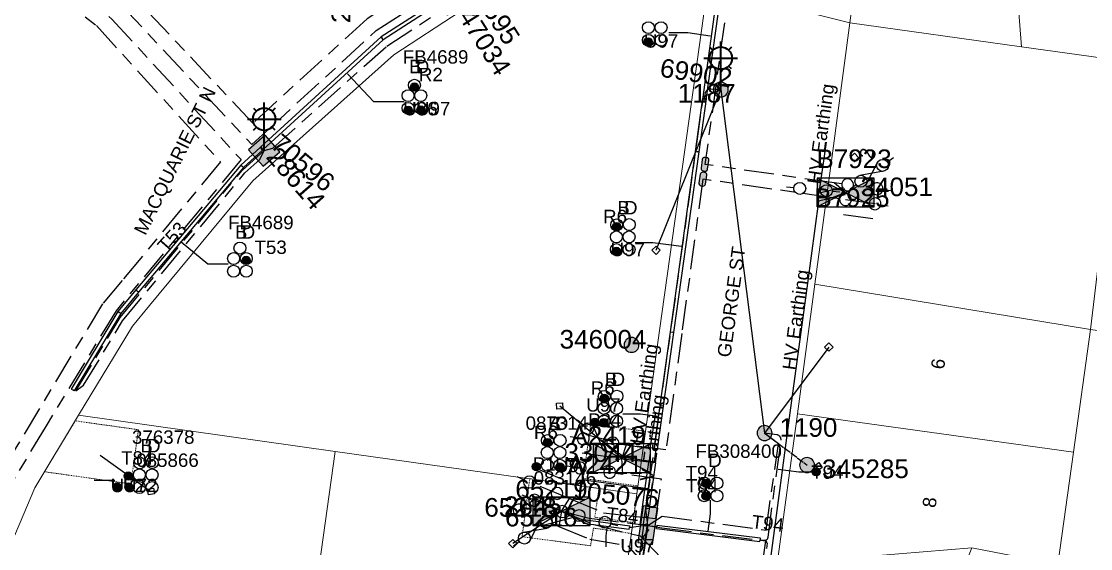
# Model space of a CAD drawing. Header units: metres. Extents: x 307881 to 309377, y 6244646 to 6245709.
# Drawn here: x 308200.9 to 308344.4, y 6245294.8 to 6245365.6 of the extents above; entities that cross this region are included whole.
import ezdxf
from ezdxf.enums import TextEntityAlignment as Align

# ---------------------------------------------------------------- set-up
doc = ezdxf.new("R2010")
doc.units = ezdxf.units.M
for name, pattern in [('Cable Exist OH', [1, 1, 0]), ('Cable Exist UG', [8.2, 4, -1.2, 1.8, -1.2]), ('HIDDEN', [0.375, 0.25, -0.125]), ('HIDDEN2', [0.1875, 0.125, -0.0625])]:
    doc.linetypes.add(name, pattern=pattern)
doc.layers.get('0').update_dxf_attribs({"color": 6})
for name, color, linetype in [('_User Miscellaneous7', 7, 'Continuous'), ('Duct_SP_EXT', 7, 'Continuous'), ('Equip_HV_EXT', 7, 'Continuous'), ('Equip_LV_EXT', 7, 'Continuous'), ('Equip_SP_SL_EXT', 7, 'Continuous'), ('Mains_HV_EXT', 7, 'Continuous'), ('Mains_LV_EXT', 7, 'Continuous'), ('Mains_SL_EXT', 7, 'Continuous'), ('Services_SP_EXT', 7, 'Continuous'), ('Sub_SP_EXT', 7, 'Continuous'), ('SupportsOH_SP_TR_HV_LV_SL_EXT', 7, 'Continuous'), ('SupportsUG_SP_LV_EXT', 7, 'Continuous'), ('SupportsUG_SP_LV_SL_EXT', 7, 'Continuous'), ('Trench_SP_EXT', 7, 'Continuous')]:
    doc.layers.add(name, color=color, linetype=linetype)
for name, color, linetype, lineweight in [('Cadastre Buildings_SP_EXT', 9, 'Continuous', 5), ('Cadastre Land Parcels_SP_EXT', 9, 'Continuous', 5), ('Cadastre Other Property_SP_EXT', 9, 'HIDDEN', 5), ('Cadastre Roads_SP_EXT', 9, 'Continuous', 5)]:
    doc.layers.add(name, color=color, linetype=linetype, lineweight=lineweight)
doc.styles.add('COLUMN_LABEL', font='arial.ttf')
doc.styles.add('iecARIAL', font='arial.ttf', dxfattribs={"height": 2})
doc.styles.add('POLE_LABEL', font='arial.ttf')
doc.styles.get("Standard").update_dxf_attribs({"font": 'arial.ttf'})
doc.styles.add('SWITCH_LABEL', font='arial.ttf', dxfattribs={"height": 2.5})
doc.linetypes.add('Cable E UG', pattern='A,6,-0.5,["E",Standard,S=1.7,R=0,X=0.5,Y=-1],-2.9', length=9.4)

# ---------------------------------------------------------------- blocks, each defined once
blk = doc.blocks.new('SUB_PADMOUNT_EXT')
for points in [[(0, 0), (-3.84, 1.92), (-3.84, -1.92)], [(0, 0), (3.84, 1.92), (3.84, -1.92)]]:
    blk.add_hatch(color=256).paths.add_polyline_path(points)
for p, q in [((3.84, 1.92), (-3.84, -1.92)), ((-3.84, 1.92), (3.84, -1.92))]:
    blk.add_line(p, q)
blk.add_lwpolyline([(-3.84, -1.92), (3.84, -1.92), (3.84, 1.92), (-3.84, 1.92)], close=True)
for tag, height, flags, p in [('ASSET_NUM', 2.5, 8, (2, 2)), ('STREET_CODE', 0.2, 9, (1.5, 0)), ('CONSTRUCTED_VOLTAGE', 0.2, 9, (1.5, -0.2)), ('OPERATING_VOLTAGE', 0.2, 9, (1.5, -0.6)), ('ORIENTATION', 0.2, 9, (1.5, -0.8)), ('OWNED_BY', 0.2, 9, (1.5, -1)), ('OPERATED_BY', 0.2, 9, (1.5, -1.2)), ('NO_PHASES', 0.2, 9, (1.5, -0.4)), ('MAINTAINED_BY', 0.2, 9, (1.5, -1.4)), ('SECONDARY_VOLTAGE', 0.2, 9, (1.5, -1.6)), ('STATE', 0.2, 9, (1.5, -1.8)), ('SUBSTATION_TYPE', 0.2, 9, (1.5, -2.2)), ('PARENT', 0.2, 9, (1.5, -2)), ('USAGE', 0.2, 9, (1.5, -2.4)), ('LEGEND', 0.2, 9, (1.5, -2.6)), ('LOCATION', 0.2, 9, (1.5, -2.8)), ('STREETNAME', 0.2, 9, (1.5, -3)), ('SUBURB', 0.2, 9, (1.5, -3.2)), ('Z', 0.2, 1, (1.5, -3.6)), ('NOTES', 0.2, 9, (1.5, -3.4))]:
    blk.add_attdef(tag, text='', height=height, dxfattribs=dict(flags=flags)).set_placement(p, align=Align.MIDDLE_LEFT)
blk = doc.blocks.new('COLUMN_EXT')
blk.add_hatch(color=256).paths.add_polyline_path([(-1.49, 1.48), (-1.49, -1.49), (1.48, -1.49), (1.48, 1.48)])
blk.add_lwpolyline([(-1.49, -1.49), (1.48, -1.49), (1.48, 1.48), (-1.49, 1.48)], close=True)
for tag, height, style, flags, p in [('ASSET_NUM', 2.5, 'COLUMN_LABEL', 8, (2, 2)), ('STRUCTURE_PLANT_NUMBER', 0.2, 'POLE_LABEL', 9, (1.81, 0.03)), ('STREET_CODE', 0.2, 'COLUMN_LABEL', 9, (1.81, -0.2))]:
    blk.add_attdef(tag, text='', height=height, dxfattribs=dict(style=style, flags=flags)).set_placement(p, align=Align.MIDDLE_LEFT)
at = {"flags": 9}
for tag, p in [('COLUMN_TYPE', (1.81, -0.4)), ('OWNED_BY', (1.81, -0.6)), ('STATE', (1.81, -0.8)), ('USAGE', (1.81, -1)), ('LEGEND', (1.81, -1.2)), ('LOCATION', (1.81, -1.4)), ('STREETNAME', (1.81, -1.6)), ('SUBURB', (1.81, -1.8)), ('NOTES', (1.81, -2))]:
    blk.add_attdef(tag, text='', height=0.2, dxfattribs=at).set_placement(p, align=Align.MIDDLE_LEFT)
at = {"flags": 1}
blk.add_attdef('Z', (1.81, -2.35), '', height=0.2, dxfattribs=at)
blk = doc.blocks.new('PILLAR_EXT')
blk.add_hatch(color=256).paths.add_polyline_path([(-2.475, 0.99), (-2.475, -0.99), (2.475, -0.99), (2.475, 0.99)])
blk.add_lwpolyline([(-2.475, -0.99), (2.475, -0.99), (2.475, 0.99), (-2.475, 0.99)], close=True)
at = {"style": 'iecARIAL', "flags": 8}
blk.add_attdef('ASSET_NUM', (1.5, 3.5), '', height=2.5, dxfattribs=at)
for tag, p, flags in [('OWNED_BY', (0, -0.2), 9), ('STATE', (0, -0.4), 9), ('SUPPORT_TYPE', (0, -0.6), 9), ('USAGE', (0, -0.8), 9), ('LEGEND', (0, -1), 9), ('LOCATION', (0, -1.2), 9), ('NOTES', (0, -1.4), 9), ('PARENT', (0, -1.6), 9), ('STREETNAME', (0, -1.8), 9), ('SUBURB', (0, -2), 1)]:
    blk.add_attdef(tag, p, '', height=0.2, dxfattribs=dict(flags=flags))
blk = doc.blocks.new('DUCT_EXT')
blk.add_circle((0, 0.8), 0.8)
at = {"flags": 1}
blk.add_attdef('Z', (0, 0), '', height=0.2, dxfattribs=at)
at = {"flags": 9}
for tag, p in [('DUCT_CODE', (0, 0)), ('XSECT_TYPE', (0, -0.2)), ('STATE', (0, -0.6)), ('FB_REFERENCE', (0, -0.4)), ('NOTES', (0, -0.8))]:
    blk.add_attdef(tag, text='', height=0.2, dxfattribs=at).set_placement(p, align=Align.MIDDLE_LEFT)
blk = doc.blocks.new('SL_LANTERN_EXT')
at = {"lineweight": 40}
for p, q in [((0, 1.97), (0, 6.47)), ((-1.46, 5.68), (-1.06, 5.28)), ((1.46, 5.68), (1.06, 5.28)), ((-2.25, 4.22), (2.25, 4.22)), ((-1.46, 2.76), (-1.06, 3.16)), ((1.46, 2.76), (1.06, 3.16)), ((0, 0), (0, 2.72))]:
    blk.add_line(p, q, dxfattribs=at)
blk.add_circle((0, 4.22), 1.5, dxfattribs=at)
at = {"color": 7, "style": 'iecARIAL', "flags": 8}
blk.add_attdef('ASSET_NUM', (1.5, 1.5), '', height=2.5, dxfattribs=at)
for tag, p, height, flags in [('CONSTRUCTED_VOLTAGE', (0.98, -0.65), 0.2, 9), ('CONTROL_TYPE', (0.98, -0.85), 0.2, 9), ('LANTERN_PURPOSE', (0.98, -1.05), 0.2, 9), ('LANTERN_TYPE', (0.98, -1.25), 0.2, 9), ('NO_PHASES', (0.98, -1.45), 0.2, 9), ('LNUMBER', (2.18, -3.25), 2.5, 8), ('OPERATING_VOLTAGE', (0.98, -1.65), 0.2, 9), ('ORIENTATION', (0.98, -1.85), 0.2, 9), ('OWNED_BY', (0.98, -2.05), 0.2, 9), ('STATE', (0.98, -2.25), 0.2, 9), ('USAGE', (0.98, -2.45), 0.2, 9), ('CEXIST', (0.98, -2.65), 0.2, 9), ('CNEW', (0.98, -2.85), 0.2, 9), ('CNUMBER', (0.98, -3.05), 0.2, 9), ('CREMOVE', (0.98, -3.25), 0.2, 9), ('CREPLACE', (0.98, -3.45), 0.2, 9), ('LKINGHEIGHT', (0.98, -3.65), 0.2, 9), ('LBRACKET', (0.98, -3.85), 0.2, 9), ('LBRACKETVOCAB', (0.98, -4.05), 0.2, 9), ('LCATEGORY', (0.98, -4.25), 0.2, 9), ('LCHARGE1', (0.98, -4.45), 0.2, 9), ('LCHARGE1PERCENT', (0.98, -4.65), 0.2, 9), ('LCHARGE2', (0.98, -4.85), 0.2, 9), ('LCHARGE2PERCENT', (0.98, -5.05), 0.2, 9), ('LCHARGE3', (0.98, -5.25), 0.2, 9), ('LCHARGE3PERCENT', (0.98, -5.45), 0.2, 9), ('LEXIST', (0.98, -5.65), 0.2, 9), ('LLAMP', (0.98, -5.85), 0.2, 9), ('LLAMPVOCAB', (0.98, -6.05), 0.2, 9), ('LMAST', (0.98, -6.25), 0.2, 9), ('LMASTVOCAB', (0.98, -6.45), 0.2, 9), ('LNEW', (0.98, -6.65), 0.2, 9), ('LANTNUMBER', (0.98, -6.85), 0.2, 9), ('LOUTREACH', (0.98, -7.25), 0.2, 9), ('LOUTREACHVOCAB', (0.98, -7.45), 0.2, 9), ('LRATECODE', (0.98, -7.65), 0.2, 9), ('LREMOVE', (0.98, -7.85), 0.2, 9), ('LREPLACE', (0.98, -8.05), 0.2, 9), ('LTYPE', (0.98, -8.25), 0.2, 9), ('LTYPEVOCAB', (0.98, -8.45), 0.2, 9), ('LEGEND', (0.98, -8.65), 0.2, 9), ('STREETNAME', (0.98, -9.25), 0.2, 9), ('SUBURB', (0.98, -9.45), 0.2, 1), ('LOCATION', (0.98, -8.85), 0.2, 9), ('NOTES', (0.98, -9.05), 0.2, 9)]:
    blk.add_attdef(tag, p, '', height=height, dxfattribs=dict(flags=flags))
blk = doc.blocks.new('CCP_EXT')
at = {"flags": 9}
for tag, p in [('LEGEND', (0, -1.4)), ('STATE', (0, -1.8)), ('LIFE_SUPPORT', (0, -1.6)), ('NOTES', (0, -2))]:
    blk.add_attdef(tag, text='', height=0.2, dxfattribs=at).set_placement(p, align=Align.MIDDLE_LEFT)
blk.add_wipeout([(0, 0.57), (0.57, 0), (0, -0.57), (-0.57, 0)])
blk.add_lwpolyline([(-0.57, 0), (0, 0.57), (0.57, 0), (0, -0.57), (-0.57, 0)])
at = {"flags": 1}
blk.add_attdef('Z', (0, 0), '', height=0.2, dxfattribs=at)
at = {"flags": 9}
for tag, p in [('CCP_TYPE', (0, 0)), ('CONSTRUCTED_VOLTAGE', (0, -0.2)), ('OPERATING_VOLTAGE', (0, -0.6)), ('ORIENTATION', (0, -0.8)), ('OWNED_BY', (0, -1)), ('NO_PHASES', (0, -0.4)), ('USAGE', (0, -1.2))]:
    blk.add_attdef(tag, text='', height=0.2, dxfattribs=at).set_placement(p, align=Align.MIDDLE_LEFT)
blk = doc.blocks.new('POLE_EXT')
blk.add_hatch(color=256).paths.add_polyline_path([(-1, 0, 1), (1, 0, 1)])
blk.add_lwpolyline([(-1, 0, 1), (1, 0, 1)], format="xyb", close=True)
for tag, height, flags, p in [('pNumber', 2.5, 8, (-17.84, 2.07)), ('OWNED_BY', 0.2, 9, (1.35, -0.4)), ('SPECIAL_USE', 0.2, 9, (1.35, -0.8)), ('STATE', 0.2, 9, (1.35, -1)), ('cLV', 0.2, 9, (1.35, -1.4)), ('PARENT', 0.2, 9, (1.35, -0.6)), ('USAGE', 0.2, 9, (1.35, -1.2)), ('hDepth', 0.2, 9, (1.35, -1.6)), ('hDia', 0.2, 9, (1.35, -1.8)), ('cHV', 0.2, 9, (1.35, -2)), ('LBRACKET', 0.2, 9, (1.35, -2.2)), ('LExisting', 0.2, 9, (1.35, -2.4)), ('LANTNUMBER', 0.2, 9, (1.35, -2.6)), ('LOther', 0.2, 9, (1.35, -2.8)), ('cLinedev', 0.2, 9, (1.35, -3.4)), ('pExisting', 0.2, 9, (1.35, -3.8)), ('pFooting', 0.2, 9, (1.35, -4.4)), ('LRemove', 0.2, 9, (1.35, -3)), ('LEGEND', 0.2, 9, (1.35, -3.2)), ('LOCATION', 0.2, 9, (1.35, -3.6)), ('PFNUMBER', 0.2, 9, (1.35, -4)), ('NEWPFNUMBER', 0.2, 9, (1.35, -4.2)), ('pNew', 0.2, 9, (1.35, -4.6)), ('pRelocate', 0.2, 9, (1.35, -5)), ('pRemove', 0.2, 9, (1.35, -5.2)), ('pReplace', 0.2, 9, (1.35, -5.4)), ('pStay', 0.2, 9, (1.35, -5.6)), ('pType', 0.2, 9, (1.35, -5.8)), ('cspan', 0.2, 9, (1.35, -6)), ('STREETNAME', 0.2, 9, (1.35, -6.2)), ('SUBURB', 0.2, 9, (1.35, -6.4)), ('OPERATED_BY', 0.2, 9, (1.36, -7.01)), ('NOTES', 0.2, 9, (1.35, -6.6)), ('MAINTAINED_BY', 0.2, 9, (1.36, -6.81))]:
    blk.add_attdef(tag, text='', height=height, dxfattribs=dict(flags=flags)).set_placement(p, align=Align.MIDDLE_LEFT)
at = {"style": 'POLE_LABEL'}
for tag, height, flags, p in [('ASSET_NUM', 2.5, 8, (2, 2)), ('STRUCTURE_PLANT_NUMBER', 0.2, 9, (1.35, 0.03)), ('STREET_CODE', 0.2, 9, (1.35, -0.2))]:
    blk.add_attdef(tag, text='', height=height, dxfattribs=dict(at, flags=flags)).set_placement(p, align=Align.MIDDLE_LEFT)
at = {"flags": 1}
blk.add_attdef('Z', (1.35, -7.33), '', height=0.2, dxfattribs=at)
blk = doc.blocks.new('HV_STJ_EXT')
h = blk.add_hatch(color=256)
edge = h.paths.add_edge_path()
edge.add_ellipse((-0.59, 0.13), major_axis=(0.226, 0.226), ratio=1, start_angle=45, end_angle=135)
edge.add_line((-0.91, 0.13), (-0.91, -0.13))
edge.add_ellipse((-0.59, -0.13), major_axis=(0.226, 0.226), ratio=1, start_angle=135, end_angle=225)
edge.add_line((-0.59, -0.45), (0.59, -0.45))
edge.add_ellipse((0.59, -0.13), major_axis=(-0.226, 0.226), ratio=1, start_angle=135, end_angle=225)
edge.add_line((0.91, -0.13), (0.91, 0.13))
edge.add_ellipse((0.59, 0.13), major_axis=(-0.226, 0.226), ratio=1, start_angle=225, end_angle=315)
edge.add_line((0.59, 0.45), (-0.59, 0.45))
blk.add_lwpolyline([(-0.91, 0.13), (-0.91, -0.13, 0.414214), (-0.59, -0.45), (0.59, -0.45, 0.414214), (0.91, -0.13), (0.91, 0.13, 0.414214), (0.59, 0.45), (-0.59, 0.45, 0.414214)], format="xyb", close=True)
for tag, flags, p in [('ORIENTATION', 9, (1.5, 0)), ('Z', 1, (1.5, -0.8)), ('USAGE', 9, (1.5, -0.2)), ('LEGEND', 9, (1.5, -0.4)), ('NOTES', 9, (1.5, -0.6))]:
    blk.add_attdef(tag, text='', height=0.2, dxfattribs=dict(flags=flags)).set_placement(p, align=Align.MIDDLE_LEFT)
blk = doc.blocks.new('LV_UG_DFUSE_CLOSED_EXT')
for points in [[(1, 0), (0, 0)], [(5.04, 0.73), (2.16, -0.72)], [(5.05, -0.71), (2.16, 0.72)], [(6.2, 0.01), (7.2, 0.01)]]:
    blk.add_lwpolyline(points)
for centre in [(1.8, 0), (5.4, 0.01)]:
    blk.add_circle(centre, 0.8)
at = {"flags": 9}
for tag, p in [('ACTUAL_STATUS', (0, 0)), ('CONSTRUCTED_VOLTAGE', (0, -0.2)), ('OPERATING_VOLTAGE', (0, -0.6)), ('ORIENTATION', (0, -0.8)), ('STATE', (0, -1)), ('SWITCH_TYPE', (0, -1.2)), ('NO_PHASES', (0, -0.4)), ('USAGE', (0, -1.4)), ('NOTES', (0, -1.6))]:
    blk.add_attdef(tag, text='', height=0.2, dxfattribs=at).set_placement(p, align=Align.MIDDLE_LEFT)
at = {"flags": 1}
blk.add_attdef('Z', (0, 0), '', height=0.2, dxfattribs=at)
blk = doc.blocks.new('LV_UG_DFUSE_OPEN_EXT')
for points in [[(1, 0), (0, 0)], [(6.2, 0.01), (7.2, 0.01)]]:
    blk.add_lwpolyline(points)
for centre in [(1.8, 0), (5.4, 0.01)]:
    blk.add_circle(centre, 0.8)
at = {"flags": 9}
for tag, p in [('ACTUAL_STATUS', (0, 0)), ('CONSTRUCTED_VOLTAGE', (0, -0.2)), ('OPERATING_VOLTAGE', (0, -0.6)), ('ORIENTATION', (0, -0.8)), ('STATE', (0, -1)), ('SWITCH_TYPE', (0, -1.2)), ('NO_PHASES', (0, -0.4)), ('USAGE', (0, -1.4)), ('NOTES', (0, -1.6))]:
    blk.add_attdef(tag, text='', height=0.2, dxfattribs=at).set_placement(p, align=Align.MIDDLE_LEFT)
at = {"flags": 1}
blk.add_attdef('Z', (0, 0), '', height=0.2, dxfattribs=at)
blk = doc.blocks.new('SWG_HOLEC_SU_EXT')
blk.add_line((1.8, -2), (5.8, -2))
for points in [[(1, 0), (0, 0)], [(6.6, 0), (7.6, 0)]]:
    blk.add_lwpolyline(points)
for points in [[(1.8, -0.8, 1), (1.8, 0.8, 1)], [(5.8, -0.8, 1), (5.8, 0.8, 1)]]:
    blk.add_lwpolyline(points, format="xyb", close=True)
at = {"style": 'SWITCH_LABEL', "flags": 8}
blk.add_attdef('ASSET_NUM', text='', height=2.5, rotation=179.9544, dxfattribs=at).set_placement((-2.4, 0), align=Align.MIDDLE_LEFT)
at = {"flags": 1}
blk.add_attdef('Z', (0, 0), '', height=0.2, dxfattribs=at)
at = {"flags": 9}
for tag, p in [('ACTUAL_STATUS', (0, -0.4)), ('CONSTRUCTED_VOLTAGE', (0, -0.6)), ('OPERATING_VOLTAGE', (0, -1)), ('ORIENTATION', (0, -1.2)), ('OWNED_BY', (0, -1.4)), ('NO_PHASES', (0, -0.8)), ('STATE', (0, -1.8)), ('SWITCH_TYPE', (0, -2)), ('STREETNAME', (0, -2.6)), ('SUBURB', (0, -2.8)), ('PARENT', (0, -1.6)), ('USAGE', (0, -2.2)), ('LOCATION', (0, -2.4)), ('NOTES', (0, -3))]:
    blk.add_attdef(tag, text='', height=0.2, dxfattribs=at).set_placement(p, align=Align.MIDDLE_LEFT)
at = {"style": 'SWITCH_LABEL', "flags": 9}
blk.add_attdef('STREET_CODE', text='', height=0.2, dxfattribs=at).set_placement((0, -0.2), align=Align.MIDDLE_LEFT)
blk = doc.blocks.new('CABLE_LARGE_EXT')
h = blk.add_hatch(color=256)
edge = h.paths.add_edge_path()
edge.add_arc((0, 0.55), 0.55, 0, 360)
blk.add_circle((0, 0.55), 0.55)
at = {"flags": 1}
blk.add_attdef('Z', (0, 0), '', height=0.2, dxfattribs=at)
at = {"flags": 9}
for tag, p in [('COND_CODE', (0, 0)), ('STATE', (0, -0.4)), ('XSECT_SIZE', (0, -0.6)), ('FB_REFERENCE', (0, -0.2)), ('NOTES', (0, -0.8))]:
    blk.add_attdef(tag, text='', height=0.2, dxfattribs=at).set_placement(p, align=Align.MIDDLE_LEFT)

msp = doc.modelspace()

# ---------------------------------------------------------------- linework, layer by layer
at = {"layer": '_User Miscellaneous7'}
for points in [[(308287.77, 6245364.06), (308290.33, 6245364.06), (308293.34, 6245363.65)], [(308252.27, 6245354.79), (308248.21, 6245354.78), (308244.67, 6245358.51)], [(308228.65, 6245332.97), (308225.91, 6245332.97), (308222.36, 6245335.94)], [(308283.26, 6245335.91), (308285.66, 6245335.91), (308289.47, 6245335.38)], [(308281.6, 6245312.88), (308284, 6245312.88), (308286.29, 6245312.56)], [(308274.02, 6245306.9), (308275.46, 6245306.9), (308276.4, 6245304.03), (308285.01, 6245302.88)], [(308213.45, 6245303.93), (308210.67, 6245303.93)], [(308293.33, 6245301.32), (308293.33, 6245299.48), (308293.02, 6245297.16)], [(308279.39, 6245295.02), (308279.39, 6245296.54), (308279.5, 6245297.59)]]:
    msp.add_lwpolyline(points, dxfattribs=at)
at = {"layer": 'Cadastre Land Parcels_SP_EXT', "linetype": 'Continuous'}
for points in [[(308350.77, 6245359.97), (308347.68, 6245396.46), (308332.55, 6245394.92), (308335.11, 6245362.14), (308348.96, 6245360.22), (308350.77, 6245359.97)], [(308335.11, 6245362.14), (308332.55, 6245394.92), (308323.74, 6245394.04), (308319.57, 6245392.57), (308316.45, 6245389.63), (308314.67, 6245384.57), (308312.09, 6245365.36), (308335.11, 6245362.14)], [(308346.57, 6245342.5), (308348.96, 6245360.22), (308335.11, 6245362.14), (308312.09, 6245365.36), (308309.69, 6245347.54), (308307.37, 6245330.28), (308344.39, 6245324.23), (308346.57, 6245342.5)], [(308344.39, 6245324.23), (308307.37, 6245330.28), (308305.03, 6245312.88), (308342.09, 6245307.77), (308344.39, 6245324.23)], [(308339.99, 6245292.68), (308351.46, 6245291.08), (308375.87, 6245281.67), (308378.8, 6245302.71), (308381.09, 6245319.11), (308344.39, 6245324.23), (308342.09, 6245307.77), (308339.99, 6245292.68)], [(308342.09, 6245307.77), (308305.03, 6245312.88), (308302.32, 6245292.74), (308328.46, 6245294.93), (308339.99, 6245292.68), (308342.09, 6245307.77)], [(308315.56, 6245262.78), (308328.46, 6245294.93), (308302.32, 6245292.74), (308299.77, 6245273.79), (308299.8, 6245272.91), (308299.91, 6245272.04), (308300.09, 6245271.18), (308300.34, 6245270.34), (308300.67, 6245269.53), (308301.07, 6245268.74), (308301.53, 6245268), (308302.06, 6245267.3), (308302.65, 6245266.64), (308303.29, 6245266.04), (308303.98, 6245265.5), (308304.72, 6245265.02), (308305.49, 6245264.61), (308306.3, 6245264.27), (308307.13, 6245264), (308307.99, 6245263.8), (308315.56, 6245262.78)], [(308339.99, 6245292.68), (308328.46, 6245294.93), (308315.56, 6245262.78), (308335.47, 6245260.12), (308339.99, 6245292.68)]]:
    msp.add_lwpolyline(points, close=True, dxfattribs=at)
at = {"layer": 'Cadastre Other Property_SP_EXT', "linetype": 'HIDDEN2'}
for points in [[(308204, 6245305.12), (308215.58, 6245303.49), (308216.6, 6245310.76), (308208.13, 6245311.95), (308204, 6245305.12)], [(308277.31, 6245311.52), (308276.29, 6245304.22), (308283.64, 6245303.21), (308284.66, 6245310.55), (308277.31, 6245311.52)]]:
    msp.add_lwpolyline(points, close=True, dxfattribs=at)
at = {"layer": 'Duct_SP_EXT'}
for p, q in [((308292.33, 6245355.08), (308294.37, 6245369.71)), ((308292.81, 6245355.02), (308294.84, 6245369.65)), ((308258.11, 6245369.27), (308249.16, 6245363.48)), ((308258.37, 6245368.87), (308249.45, 6245363.1)), ((308249.16, 6245363.48), (308233.01, 6245348.73)), ((308249.45, 6245363.1), (308233.34, 6245348.37)), ((308249.16, 6245363.48), (308249.3, 6245363.29)), ((308249.45, 6245363.1), (308249.3, 6245363.29)), ((308291.36, 6245348.11), (308292.36, 6245355.26)), ((308291.84, 6245348.04), (308292.83, 6245355.19)), ((308292.36, 6245355.26), (308292.6, 6245355.23)), ((308292.83, 6245355.19), (308292.6, 6245355.23)), ((308292.33, 6245355.08), (308292.57, 6245355.05)), ((308292.81, 6245355.02), (308292.57, 6245355.05)), ((308232.94, 6245348.66), (308230.34, 6245346.29)), ((308233.26, 6245348.3), (308230.69, 6245345.95)), ((308233.01, 6245348.73), (308232.94, 6245348.66)), ((308232.94, 6245348.66), (308233.1, 6245348.48)), ((308233.01, 6245348.73), (308233.18, 6245348.55)), ((308233.01, 6245348.73), (308233.18, 6245348.55)), ((308233.26, 6245348.3), (308233.1, 6245348.48)), ((308233.34, 6245348.37), (308233.18, 6245348.55)), ((308233.34, 6245348.37), (308233.18, 6245348.55)), ((308233.34, 6245348.37), (308233.26, 6245348.3)), ((308287.99, 6245323.89), (308291.36, 6245348.11)), ((308288.47, 6245323.83), (308291.84, 6245348.04)), ((308291.36, 6245348.11), (308291.6, 6245348.07)), ((308291.84, 6245348.04), (308291.6, 6245348.07)), ((308230.34, 6245346.29), (308216.26, 6245329.52)), ((308230.69, 6245345.95), (308216.63, 6245329.21)), ((308230.34, 6245346.29), (308230.51, 6245346.12)), ((308230.69, 6245345.95), (308230.51, 6245346.12)), ((308216.26, 6245329.52), (308213.84, 6245326.64)), ((308216.26, 6245329.52), (308216.44, 6245329.37)), ((308216.63, 6245329.21), (308216.44, 6245329.37)), ((308216.63, 6245329.21), (308214.23, 6245326.36)), ((308213.84, 6245326.64), (308207.58, 6245316.22)), ((308213.84, 6245326.64), (308214.04, 6245326.5)), ((308214.23, 6245326.36), (308214.04, 6245326.5)), ((308214.23, 6245326.36), (308207.99, 6245315.97)), ((308286.62, 6245314), (308287.99, 6245323.89)), ((308287.09, 6245313.93), (308288.47, 6245323.83)), ((308287.99, 6245323.89), (308288.23, 6245323.86)), ((308288.47, 6245323.83), (308288.23, 6245323.86)), ((308207.58, 6245316.22), (308207.78, 6245316.1)), ((308207.99, 6245315.97), (308207.78, 6245316.1)), ((308285.81, 6245308.19), (308286.62, 6245314)), ((308286.28, 6245308.13), (308287.09, 6245313.93)), ((308286.62, 6245314), (308286.85, 6245313.97)), ((308286.62, 6245314), (308286.85, 6245313.97)), ((308287.09, 6245313.93), (308286.85, 6245313.97)), ((308287.09, 6245313.93), (308286.85, 6245313.97)), ((308285.81, 6245308.19), (308286.05, 6245308.16)), ((308286.28, 6245308.13), (308286.05, 6245308.16)), ((308284.94, 6245301.96), (308285.56, 6245306.38)), ((308285.56, 6245306.38), (308285.79, 6245306.35)), ((308286.03, 6245306.31), (308285.79, 6245306.35)), ((308285.42, 6245301.9), (308286.03, 6245306.31)), ((308284.7, 6245300.2), (308284.94, 6245301.96)), ((308284.94, 6245301.96), (308285.18, 6245301.93)), ((308285.17, 6245300.14), (308285.42, 6245301.9)), ((308285.42, 6245301.9), (308285.18, 6245301.93)), ((308284.54, 6245299.08), (308284.7, 6245300.2)), ((308284.7, 6245300.2), (308284.93, 6245300.17)), ((308285.17, 6245300.14), (308284.93, 6245300.17)), ((308285.02, 6245299.02), (308285.17, 6245300.14)), ((308276.28, 6245298.21), (308276.31, 6245298.45)), ((308276.28, 6245298.21), (308282.48, 6245297.4)), ((308276.35, 6245298.69), (308276.31, 6245298.45)), ((308276.35, 6245298.69), (308282.54, 6245297.88)), ((308282.54, 6245297.88), (308282.51, 6245297.64)), ((308284.38, 6245297.89), (308284.15, 6245296.25)), ((308284.38, 6245297.89), (308284.61, 6245297.86)), ((308284.39, 6245297.96), (308284.4, 6245298.1)), ((308284.39, 6245297.96), (308284.62, 6245297.93)), ((308284.4, 6245298.1), (308284.54, 6245299.08)), ((308284.4, 6245298.1), (308284.64, 6245298.06)), ((308284.54, 6245299.08), (308284.78, 6245299.05)), ((308284.85, 6245297.82), (308284.61, 6245297.86)), ((308284.86, 6245297.9), (308284.62, 6245297.93)), ((308284.85, 6245297.82), (308284.62, 6245296.18)), ((308284.88, 6245298.03), (308284.64, 6245298.06)), ((308285.02, 6245299.02), (308284.78, 6245299.05)), ((308284.86, 6245297.9), (308284.88, 6245298.03)), ((308284.88, 6245298.03), (308285.02, 6245299.02)), ((308286.13, 6245297.49), (308286.16, 6245297.73)), ((308286.19, 6245297.97), (308286.16, 6245297.73)), ((308286.19, 6245297.97), (308300.06, 6245296.23)), ((308282.48, 6245297.4), (308282.51, 6245297.64)), ((308286.13, 6245297.49), (308300, 6245295.75)), ((308284.15, 6245296.25), (308281.37, 6245276.29)), ((308284.62, 6245296.18), (308281.84, 6245276.21)), ((308284.15, 6245296.25), (308284.38, 6245296.22)), ((308284.62, 6245296.18), (308284.38, 6245296.22)), ((308300, 6245295.75), (308300.03, 6245295.99)), ((308300.06, 6245296.23), (308300.03, 6245295.99))]:
    msp.add_line(p, q, dxfattribs=at)
at = {"layer": 'Mains_HV_EXT', "linetype": 'Cable Exist UG'}
for points in [[(308103.34, 6245494.43), (308111.45, 6245495.03), (308113.15, 6245495.35), (308115.01, 6245486.33), (308110.95, 6245475.23), (308124.77, 6245413.77), (308126.61, 6245380.19), (308179.75, 6245384.27), (308193.44, 6245381.63), (308213.05, 6245365.88), (308230.38, 6245347.02), (308213.61, 6245326.73), (308204.21, 6245311.27)], [(308291.69, 6245384.73), (308296.35, 6245373.52), (308292.63, 6245346.37)], [(308192.4, 6245379.47), (308210.98, 6245365), (308227.61, 6245346.7), (308214.43, 6245330.8), (308211.79, 6245327.64), (308198.18, 6245305.09)], [(308214.31, 6245367.74), (308231.83, 6245349.03), (308231.83, 6245349.03), (308248.51, 6245364.33), (308257.53, 6245370.16)], [(308311.51, 6245342.61), (308309.71, 6245341.9), (308309.71, 6245341.9), (308292.35, 6245344.39)], [(308273.38, 6245299.81), (308274.44, 6245301.53), (308279.02, 6245299.62), (308283.01, 6245299.14), (308286.06, 6245298.83), (308286.06, 6245298.83), (308286.79, 6245304.11), (308281.63, 6245304.8), (308281.49, 6245306.94)], [(308273.38, 6245299.81), (308273.04, 6245297.78), (308277.17, 6245296.08), (308282.3, 6245295.17), (308285.11, 6245291.96), (308285.11, 6245291.96), (308282.84, 6245275.98), (308282.46, 6245274.24), (308281.93, 6245273.02), (308281.37, 6245271.8), (308280.72, 6245270.93), (308280.05, 6245269.97), (308279.11, 6245269.16)], [(308273.38, 6245299.81), (308277.7, 6245298.03), (308283.93, 6245296.5), (308287.2, 6245293.12), (308287.2, 6245293.12), (308284.87, 6245275.84), (308284.25, 6245273.53), (308284.25, 6245273.53), (308283.59, 6245271.82), (308282.99, 6245270.69), (308282.13, 6245269.42), (308281.4, 6245268.54)]]:
    msp.add_lwpolyline(points, dxfattribs=at)
at = {"layer": 'Mains_HV_EXT', "linetype": 'Cable E UG'}
for points in [[(308311.21, 6245343.26), (308307.97, 6245342.5), (308308.93, 6245349.34)], [(308285.67, 6245310.76), (308286.02, 6245313.13)], [(308281.77, 6245308.77), (308285.3, 6245308.23), (308285.67, 6245310.76)], [(308284.9, 6245297.95), (308283.93, 6245298.06), (308283.93, 6245298.06), (308284.02, 6245298.71), (308284.49, 6245302.03), (308285.08, 6245306.42), (308281.65, 6245306.82)]]:
    msp.add_lwpolyline(points, dxfattribs=at)
at = {"layer": 'Mains_LV_EXT', "linetype": 'Cable Exist UG'}
for points in [[(308208.22, 6245315.98), (308214.16, 6245325.82), (308230.53, 6245345.57), (308233.49, 6245348.22)], [(308284.98, 6245297.89), (308286.91, 6245299.18), (308300.84, 6245297.29), (308300.84, 6245297.29), (308302.48, 6245308.87), (308300.63, 6245310.31)], [(308273.44, 6245299.85), (308277.08, 6245298.89), (308277.08, 6245298.89), (308284.94, 6245297.92)], [(308284.98, 6245297.91), (308286.84, 6245297.58), (308300.75, 6245295.85), (308300.75, 6245295.85), (308300.34, 6245293.01), (308298.31, 6245277.91), (308298.14, 6245276.67), (308298.14, 6245276.67), (308297.77, 6245273.89), (308297.81, 6245272.75), (308297.93, 6245271.71), (308298.15, 6245270.68), (308298.46, 6245269.67), (308298.85, 6245268.7), (308299.33, 6245267.76), (308299.88, 6245266.87), (308300.51, 6245266.02), (308301.22, 6245265.24), (308301.18, 6245262.58)]]:
    msp.add_lwpolyline(points, dxfattribs=at)
at = {"layer": 'Mains_LV_EXT', "linetype": 'Cable Exist OH'}
msp.add_lwpolyline([(308300.63, 6245310.31), (308306.34, 6245306.02)], dxfattribs=at)
at = {"layer": 'Mains_SL_EXT', "linetype": 'Cable Exist UG'}
for points in [[(308233.49, 6245348.22), (308234.64, 6245348.57), (308249.96, 6245362.26), (308257.78, 6245367.38), (308258.53, 6245368.48)], [(308208.22, 6245315.98), (308209.25, 6245316.72), (308214.47, 6245325.37), (308230.89, 6245345.22), (308232.9, 6245347.02), (308233.49, 6245348.22)], [(308285.12, 6245297.36), (308284.15, 6245296.14), (308284.15, 6245296.14), (308281.62, 6245277.69), (308283.57, 6245275.69)]]:
    msp.add_lwpolyline(points, dxfattribs=at)
at = {"layer": 'Trench_SP_EXT', "linetype": 'Cable Exist UG'}
for points in [[(308292.6, 6245355.23), (308292.71, 6245356.07), (308292.71, 6245356.07, -0.304111), (308293.44, 6245356.53), (308293.44, 6245356.53), (308294.75, 6245356.42)], [(308300.11, 6245295.99), (308300.67, 6245295.95), (308300.67, 6245295.95, 0.39638), (308301.1, 6245296.29), (308301.1, 6245296.29), (308302.84, 6245309.35), (308302.84, 6245309.37), (308302.84, 6245309.37, 0.404751), (308302.3, 6245310.07), (308302.3, 6245310.07), (308300.63, 6245310.31)], [(308300.59, 6245295.94), (308300.71, 6245295.88), (308300.71, 6245295.88, -0.305839), (308300.96, 6245295.55), (308300.96, 6245295.55), (308300.88, 6245294.81)]]:
    msp.add_lwpolyline(points, format="xyb", dxfattribs=at)
for points in [[(308281.73, 6245307.07), (308278.71, 6245309.34)], [(308286.05, 6245308.16), (308285.81, 6245306.48)], [(308281.73, 6245307.07), (308285.81, 6245306.48)], [(308274.94, 6245299), (308270.15, 6245297.68)], [(308282.51, 6245297.64), (308284.62, 6245297.93)], [(308286.09, 6245297.72), (308284.82, 6245297.88)]]:
    msp.add_lwpolyline(points, dxfattribs=at)

# ---------------------------------------------------------------- block references
at = {"layer": '_User Miscellaneous7'}
for name, p in [('DUCT_EXT', (308285.04, 6245363.93)), ('DUCT_EXT', (308286.74, 6245363.93)), ('DUCT_EXT', (308285.04, 6245362.23)), ('DUCT_EXT', (308286.74, 6245362.23)), ('CABLE_LARGE_EXT', (308285, 6245362.27)), ('DUCT_EXT', (308253.65, 6245356.2)), ('DUCT_EXT', (308252.8, 6245354.8)), ('DUCT_EXT', (308254.5, 6245354.8)), ('DUCT_EXT', (308252.8, 6245353.1)), ('DUCT_EXT', (308254.5, 6245353.1)), ('DUCT_EXT', (308280.78, 6245337.46)), ('CABLE_LARGE_EXT', (308280.78, 6245337.46)), ('DUCT_EXT', (308282.47, 6245337.49)), ('DUCT_EXT', (308280.75, 6245335.84)), ('DUCT_EXT', (308282.45, 6245335.84)), ('DUCT_EXT', (308230.22, 6245334.34)), ('DUCT_EXT', (308280.75, 6245334.14)), ('CABLE_LARGE_EXT', (308280.75, 6245334.16)), ('DUCT_EXT', (308282.45, 6245334.14)), ('DUCT_EXT', (308229.37, 6245332.94)), ('DUCT_EXT', (308231.07, 6245332.94)), ('CABLE_LARGE_EXT', (308231.07, 6245332.94)), ('DUCT_EXT', (308229.37, 6245331.24)), ('DUCT_EXT', (308231.07, 6245331.24)), ('DUCT_EXT', (308279.12, 6245314.43)), ('CABLE_LARGE_EXT', (308279.12, 6245314.43)), ('DUCT_EXT', (308280.81, 6245314.46)), ('DUCT_EXT', (308279.08, 6245312.82)), ('DUCT_EXT', (308280.78, 6245312.82)), ('CABLE_LARGE_EXT', (308277.85, 6245311.21)), ('DUCT_EXT', (308279.08, 6245311.12)), ('CABLE_LARGE_EXT', (308279.07, 6245311.18)), ('DUCT_EXT', (308280.78, 6245311.12)), ('DUCT_EXT', (308271.5, 6245308.5)), ('CABLE_LARGE_EXT', (308271.5, 6245308.5)), ('DUCT_EXT', (308273.19, 6245308.53)), ('DUCT_EXT', (308271.46, 6245306.89)), ('DUCT_EXT', (308273.16, 6245306.89)), ('DUCT_EXT', (308216.77, 6245305.51)), ('DUCT_EXT', (308218.47, 6245305.54)), ('CABLE_LARGE_EXT', (308270.01, 6245305.25)), ('DUCT_EXT', (308271.46, 6245305.19)), ('DUCT_EXT', (308273.16, 6245305.19)), ('CABLE_LARGE_EXT', (308215.24, 6245303.99)), ('DUCT_EXT', (308216.74, 6245303.9)), ('DUCT_EXT', (308218.44, 6245303.9)), ('CABLE_LARGE_EXT', (308273.17, 6245305.2)), ('CABLE_LARGE_EXT', (308213.74, 6245302.53)), ('CABLE_LARGE_EXT', (308215.32, 6245302.53)), ('DUCT_EXT', (308216.74, 6245302.2)), ('DUCT_EXT', (308218.44, 6245302.2))]:
    msp.add_blockref(name, p, dxfattribs=at)
for name, p, rotation in [('CABLE_LARGE_EXT', (308253.65, 6245356.2), 359.9766001981382), ('CABLE_LARGE_EXT', (308252.8, 6245353.1), 0.1152829987939157), ('CABLE_LARGE_EXT', (308254.52, 6245353.12), 0.1152829987939157), ('DUCT_EXT', (308293.34, 6245303.59), 89.97536616149787), ('CABLE_LARGE_EXT', (308293.31, 6245303.56), 89.92189376137031), ('DUCT_EXT', (308295.04, 6245303.59), 89.97536616149787), ('DUCT_EXT', (308293.34, 6245301.89), 89.97536616149787), ('CABLE_LARGE_EXT', (308293.31, 6245301.86), 90.16879459643295), ('DUCT_EXT', (308295.04, 6245301.89), 89.97536616149787)]:
    msp.add_blockref(name, p, dxfattribs=dict(at, rotation=rotation))
at = {"layer": 'Equip_HV_EXT'}
for p, rotation in [((308292.63, 6245346.39), 82.19575040874584), ((308292.35, 6245344.39), 81.59518149065474)]:
    msp.add_blockref('HV_STJ_EXT', p, dxfattribs=dict(at, rotation=rotation))
ref = msp.add_blockref('SWG_HOLEC_SU_EXT', (308309.71, 6245341.9), dxfattribs=dict(at, rotation=351.8684366131397))
ref.add_attrib('ASSET_NUM', 'B7925', dxfattribs={"layer": '0', "height": 2.5, "style": 'SWITCH_LABEL'}).set_placement((308307.31, 6245343.15), align=Align.TOP_LEFT)
ref = msp.add_blockref('SWG_HOLEC_SU_EXT', (308282.05, 6245308.73), dxfattribs=dict(at, rotation=171.9867353479708))
ref.add_attrib('ASSET_NUM', 'A2419', dxfattribs={"layer": '0', "height": 2.5, "style": 'SWITCH_LABEL'}).set_placement((308279.65, 6245309.98), align=Align.MIDDLE_CENTER)
ref = msp.add_blockref('SWG_HOLEC_SU_EXT', (308281.63, 6245304.8), dxfattribs=dict(at, rotation=171.7940594652176))
ref.add_attrib('ASSET_NUM', 'A2421', dxfattribs={"layer": '0', "height": 2.5, "style": 'SWITCH_LABEL'}).set_placement((308279.24, 6245306.05), align=Align.MIDDLE_CENTER)
ref = msp.add_blockref('SWG_HOLEC_SU_EXT', (308274.44, 6245301.53), dxfattribs=dict(at, rotation=157.611262825704))
ref.add_attrib('ASSET_NUM', '65219', dxfattribs={"layer": '0', "height": 2.5, "style": 'SWITCH_LABEL'}).set_placement((308272.04, 6245302.78), align=Align.MIDDLE_CENTER)
ref = msp.add_blockref('SWG_HOLEC_SU_EXT', (308275.13, 6245299.09), dxfattribs=dict(at, rotation=157.6112633953071))
ref.add_attrib('ASSET_NUM', '65218', dxfattribs={"layer": '0', "height": 2.5, "rotation": 359.9882, "style": 'SWITCH_LABEL'}).set_placement((308272.73, 6245300.34), align=Align.MIDDLE_RIGHT)
ref = msp.add_blockref('SWG_HOLEC_SU_EXT', (308273.04, 6245297.78), dxfattribs=dict(at, rotation=157.6112633953071))
ref.add_attrib('ASSET_NUM', '65216', dxfattribs={"layer": '0', "height": 2.5, "style": 'SWITCH_LABEL'}).set_placement((308270.65, 6245299.03), align=Align.MIDDLE_CENTER)
at = {"layer": 'Equip_LV_EXT'}
for name, p, rotation in [('LV_UG_DFUSE_OPEN_EXT', (308310.73, 6245342.68), 174.8516059678292), ('LV_UG_DFUSE_CLOSED_EXT', (308280.97, 6245307.36), 138.8255970690107), ('LV_UG_DFUSE_OPEN_EXT', (308273.99, 6245299.7), 345.3165823470299)]:
    msp.add_blockref(name, p, dxfattribs=dict(at, rotation=rotation))
at = {"layer": 'Equip_SP_SL_EXT'}
ref = msp.add_blockref('SL_LANTERN_EXT', (308258.53, 6245368.48), dxfattribs=dict(at, rotation=31.78678915209722))
ref.add_attrib('ASSET_NUM', '70595', dxfattribs={"layer": '0', "height": 2.5, "rotation": 302.2519, "style": 'iecARIAL'}).set_placement((308260.03, 6245369.98), align=Align.BOTTOM_LEFT)
ref = msp.add_blockref('SL_LANTERN_EXT', (308294.75, 6245356.42), dxfattribs=at)
ref.add_attrib('ASSET_NUM', '69902', dxfattribs={"layer": '0', "height": 2.5, "rotation": 351.2186, "style": 'iecARIAL'}).set_placement((308296.25, 6245357.92), align=Align.MIDDLE_RIGHT)
ref = msp.add_blockref('SL_LANTERN_EXT', (308233.49, 6245348.22), dxfattribs=at)
ref.add_attrib('ASSET_NUM', '70596', dxfattribs={"layer": '0', "height": 2.5, "rotation": 319.927, "style": 'iecARIAL'}).set_placement((308234.99, 6245349.72), align=Align.MIDDLE_LEFT)
at = {"layer": 'Services_SP_EXT'}
msp.add_blockref('CCP_EXT', (308266.84, 6245295.47), dxfattribs=at)
at = {"layer": 'Sub_SP_EXT'}
ref = msp.add_blockref('SUB_PADMOUNT_EXT', (308311.51, 6245342.61), dxfattribs=at)
ref.add_attrib('ASSET_NUM', '34051', dxfattribs={"layer": '0', "height": 2.5}).set_placement((308313.51, 6245343.36), align=Align.MIDDLE_LEFT)
ref = msp.add_blockref('SUB_PADMOUNT_EXT', (308281.49, 6245306.94), dxfattribs=at)
ref.add_attrib('ASSET_NUM', '33044', dxfattribs={"layer": '0', "height": 2.5}).set_placement((308283.49, 6245307.69), align=Align.MIDDLE_RIGHT)
ref = msp.add_blockref('SUB_PADMOUNT_EXT', (308273.38, 6245299.81), dxfattribs=at)
ref.add_attrib('ASSET_NUM', '26457', dxfattribs={"layer": '0', "height": 2.5}).set_placement((308275.38, 6245300.56), align=Align.MIDDLE_RIGHT)
at = {"layer": 'SupportsOH_SP_TR_HV_LV_SL_EXT'}
ref = msp.add_blockref('POLE_EXT', (308294.75, 6245356.42), dxfattribs=at)
ref.add_attrib('ASSET_NUM', '1187', dxfattribs={"layer": '0', "height": 2.5, "rotation": 0.0352, "style": 'POLE_LABEL'}).set_placement((308296.75, 6245357.17), align=Align.TOP_RIGHT)
ref = msp.add_blockref('POLE_EXT', (308282.78, 6245322.15), dxfattribs=at)
ref.add_attrib('ASSET_NUM', '346004', dxfattribs={"layer": '0', "height": 2.5, "style": 'POLE_LABEL'}).set_placement((308284.78, 6245322.9), align=Align.MIDDLE_RIGHT)
ref = msp.add_blockref('POLE_EXT', (308300.63, 6245310.31), dxfattribs=at)
ref.add_attrib('ASSET_NUM', '1190', dxfattribs={"layer": '0', "height": 2.5, "style": 'POLE_LABEL'}).set_placement((308302.64, 6245311.06), align=Align.MIDDLE_LEFT)
at = {"layer": 'SupportsUG_SP_LV_EXT'}
ref = msp.add_blockref('PILLAR_EXT', (308284.97, 6245297.94), dxfattribs=dict(at, rotation=81.77327741937181))
ref.add_attrib('ASSET_NUM', '105076', dxfattribs={"layer": '0', "height": 2.5, "rotation": 354.0681, "style": 'iecARIAL'}).set_placement((308286.47, 6245301.44), align=Align.MIDDLE_RIGHT)
at = {"layer": 'SupportsUG_SP_LV_SL_EXT'}
ref = msp.add_blockref('COLUMN_EXT', (308242.02, 6245376.24), dxfattribs=dict(at, rotation=357.2166801660726))
ref.add_attrib('ASSET_NUM', '247035', dxfattribs={"layer": '0', "height": 2.5, "rotation": 88.7927, "style": 'COLUMN_LABEL'}).set_placement((308244.02, 6245376.99), align=Align.MIDDLE_RIGHT)
ref = msp.add_blockref('COLUMN_EXT', (308258.53, 6245368.48), dxfattribs=dict(at, rotation=31.78678915209722))
ref.add_attrib('ASSET_NUM', '247034', dxfattribs={"layer": '0', "height": 2.5, "rotation": 302.2519, "style": 'COLUMN_LABEL'}).set_placement((308260.53, 6245369.23), align=Align.TOP_LEFT)
ref = msp.add_blockref('COLUMN_EXT', (308233.49, 6245348.22), dxfattribs=dict(at, rotation=41.32662718986408))
ref.add_attrib('ASSET_NUM', '28614', dxfattribs={"layer": '0', "height": 2.5, "rotation": 311.2901, "style": 'COLUMN_LABEL'}).set_placement((308235.49, 6245348.97), align=Align.TOP_LEFT)

# ---------------------------------------------------------------- texts
at = {"layer": '_User Miscellaneous7'}
for s, p in [('U97', (308284.44, 6245362.04)), ('FB4689', (308252.08, 6245359.9)), ('B', (308252.93, 6245358.61)), ('D', (308253.83, 6245358.61)), ('R2', (308254.24, 6245357.53)), ('U86', (308252.13, 6245352.95)), ('U97', (308253.85, 6245352.97)), ('B', (308280.87, 6245339.66)), ('D', (308281.77, 6245339.66)), ('FB4689', (308228.63, 6245337.67)), ('R6', (308278.96, 6245338.48)), ('B', (308229.56, 6245336.4)), ('D', (308230.46, 6245336.4)), ('T53', (308232.18, 6245334.35)), ('U97', (308279.96, 6245334.05)), ('B', (308279.2, 6245316.63)), ('D', (308280.1, 6245316.63)), ('R6', (308277.3, 6245315.45)), ('U97', (308276.69, 6245313.19)), ('B', (308271.59, 6245310.7)), ('D', (308272.49, 6245310.7)), ('P24', (308276.94, 6245311.16)), ('376378', (308215.74, 6245308.87)), ('R6', (308269.68, 6245309.52)), ('B', (308216.86, 6245307.71)), ('D', (308217.76, 6245307.71)), ('T84', (308214.28, 6245306.07)), ('FB308400', (308291.35, 6245306.98)), ('P1', (308269.51, 6245305.25)), ('U97', (308272.52, 6245305.06)), ('D', (308293.07, 6245305.74)), ('T94', (308290.03, 6245304.1)), ('T84', (308290.07, 6245302.34)), ('U97', (308281.28, 6245294.3))]:
    msp.add_text(s, height=1.8, dxfattribs=at).set_placement(p)
for s, rotation, p in [('HV Earthing', 82.007, (308308.13, 6245343.64)), ('T53', 48.1923, (308220.34, 6245334.42)), ('HV Earthing', 82.3441, (308304.8, 6245318.68)), ('HV Earthing', 81.6456, (308284.35, 6245308.75)), ('LV Earthing', 82.0791, (308285.51, 6245302.32)), ('T84', 352.9526, (308279.32, 6245298.62)), ('T94', 352.867, (308298.8, 6245297.56))]:
    msp.add_text(s, height=1.8, rotation=rotation, dxfattribs=at).set_placement(p)
at = {"layer": 'Cadastre Land Parcels_SP_EXT'}
for s, rotation, p in [('2', 79.4543, (308315.09, 6245347)), ('6', 82.3363, (308324.72, 6245318.79)), ('8', 82.3377, (308323.58, 6245300.2))]:
    msp.add_text(s, height=1.8, rotation=rotation, dxfattribs=at).set_placement(p)
at = {"layer": 'Cadastre Other Property_SP_EXT'}
for s, p in [('085866', (308216.31, 6245305.77)), ('083146', (308269.64, 6245303.39))]:
    msp.add_text(s, height=1.8, dxfattribs=at).set_placement(p)
at = {"layer": 'Cadastre Roads_SP_EXT'}
for s, rotation, p in [('MACQUARIE ST N', 63.9735, (308217.55, 6245336.73)), ('GEORGE ST', 82.2744, (308296.05, 6245320.39))]:
    msp.add_text(s, height=1.8, rotation=rotation, dxfattribs=at).set_placement(p)

# ---------------------------------------------------------------- next in the draw order: block references
at = {"layer": 'Services_SP_EXT'}
for p, rotation in [((308312.69, 6245347.3), 90.0000000000002), ((308309.26, 6245321.86), 90.0000000000002), ((308273.15, 6245313.94), 138.8255969372722), ((308307.81, 6245305.79), 171.0681343209142), ((308218.28, 6245302.47), 144.4506167375368)]:
    msp.add_blockref('CCP_EXT', p, dxfattribs=dict(at, rotation=rotation))
for p in [(308286.07, 6245334.85), (308266.84, 6245295.47)]:
    msp.add_blockref('CCP_EXT', p, dxfattribs=at)

# ---------------------------------------------------------------- next in the draw order: linework, layer by layer
at = {"layer": 'Cadastre Buildings_SP_EXT', "linetype": 'Continuous'}
msp.add_lwpolyline([(308272.23, 6245268.84), (308273.07, 6245269), (308273.87, 6245269.24), (308274.63, 6245269.56), (308275.37, 6245269.94), (308276.07, 6245270.38), (308276.73, 6245270.89), (308277.34, 6245271.45), (308277.9, 6245272.06), (308278.4, 6245272.72), (308278.84, 6245273.43), (308279.21, 6245274.16), (308279.52, 6245274.93), (308279.76, 6245275.73), (308279.93, 6245276.54), (308283.03, 6245298.84), (308283.5, 6245302.16), (308242.99, 6245307.86), (308238.19, 6245273.21), (308255.51, 6245270.79), (308269.68, 6245268.81), (308270.53, 6245268.74), (308271.38, 6245268.75), (308272.23, 6245268.84)], close=True, dxfattribs=at)
at = {"layer": 'Cadastre Other Property_SP_EXT', "linetype": 'HIDDEN2'}
msp.add_lwpolyline([(308269.12, 6245304.19), (308268.09, 6245296.4), (308277.28, 6245295.19), (308277.67, 6245297.55), (308282.75, 6245296.84), (308282.96, 6245298.31), (308277.84, 6245299.01), (308278.41, 6245302.88), (308269.12, 6245304.19)], close=True, dxfattribs=at)
at = {"layer": 'Mains_LV_EXT', "linetype": 'Cable Exist UG'}
msp.add_lwpolyline([(308284.95, 6245297.97), (308281.94, 6245276.47), (308281.94, 6245276.47, -0.422906), (308268.9, 6245266.9), (308268.9, 6245266.9), (308237.91, 6245271.23)], format="xyb", dxfattribs=at)
at = {"layer": 'Services_SP_EXT'}
msp.add_lwpolyline([(308273.44, 6245299.85), (308266.84, 6245295.47)], dxfattribs=at)

# ---------------------------------------------------------------- next in the draw order: block references
at = {"layer": 'Equip_LV_EXT', "rotation": 216.0000000683129}
msp.add_blockref('LV_UG_DFUSE_CLOSED_EXT', (308272.77, 6245299.39), dxfattribs=at)
at = {"layer": 'Services_SP_EXT'}
for p, rotation in [((308312.69, 6245347.3), 90.0000000000002), ((308309.26, 6245321.86), 90.0000000000002), ((308273.15, 6245313.94), 138.8255969372722), ((308307.81, 6245305.79), 171.0681343209142), ((308218.28, 6245302.47), 144.4506167375368)]:
    msp.add_blockref('CCP_EXT', p, dxfattribs=dict(at, rotation=rotation))
msp.add_blockref('CCP_EXT', (308286.07, 6245334.85), dxfattribs=at)

# ---------------------------------------------------------------- next in the draw order: linework, layer by layer
at = {"layer": '_User Miscellaneous7'}
msp.add_lwpolyline([(308306.91, 6245305.05), (308305.23, 6245305.05), (308302.45, 6245305.42)], dxfattribs=at)
at = {"layer": 'Cadastre Buildings_SP_EXT', "linetype": 'Continuous'}
msp.add_lwpolyline([(308259.77, 6245366.9), (308250.87, 6245361.07), (308234.52, 6245346.45), (308231.97, 6245344.18), (308218.1, 6245327.44), (308215.8, 6245324.66), (308208.57, 6245312.7), (308242.99, 6245307.86), (308283.5, 6245302.16), (308286.55, 6245324.1), (308286.55, 6245324.1), (308289.92, 6245348.31), (308292.96, 6245370.18)], dxfattribs=at)
msp.add_lwpolyline([(308242.99, 6245307.86), (308208.57, 6245312.7), (308202.7, 6245302.96), (308195.84, 6245286.92), (308195.58, 6245286.3), (308195.4, 6245285.66), (308195.29, 6245285), (308195.25, 6245284.33), (308195.29, 6245283.66), (308195.41, 6245283.01), (308195.6, 6245282.37), (308195.86, 6245281.75), (308196.19, 6245281.17), (308196.58, 6245280.63), (308197.03, 6245280.13), (308197.53, 6245279.69), (308198.08, 6245279.32), (308198.67, 6245279), (308199.29, 6245278.75), (308199.94, 6245278.58), (308200.6, 6245278.48), (308220.93, 6245275.62), (308238.19, 6245273.21), (308242.99, 6245307.86)], close=True, dxfattribs=at)
at = {"layer": 'Cadastre Roads_SP_EXT', "linetype": 'Continuous'}
for points in [[(308165.01, 6245284.85), (308177.82, 6245285.71), (308195.84, 6245286.92), (308202.7, 6245302.96), (308208.57, 6245312.7), (308215.8, 6245324.66), (308218.1, 6245327.44), (308231.97, 6245344.18), (308234.52, 6245346.45), (308250.87, 6245361.07), (308259.77, 6245366.9), (308272.08, 6245374.96), (308279.87, 6245378.65), (308219.95, 6245380.62), (308177.42, 6245382.03), (308170.45, 6245327.54), (308165.01, 6245284.85)], [(308279.93, 6245276.54), (308289.1, 6245275.27), (308299.77, 6245273.79), (308302.32, 6245292.74), (308305.03, 6245312.88), (308307.37, 6245330.28), (308309.69, 6245347.54), (308312.09, 6245365.36), (308303.46, 6245367.53), (308292.96, 6245370.18), (308289.92, 6245348.31), (308286.55, 6245324.09), (308283.5, 6245302.17), (308283.03, 6245298.84), (308279.93, 6245276.54)]]:
    msp.add_lwpolyline(points, close=True, dxfattribs=at)
at = {"layer": 'Mains_HV_EXT', "linetype": 'Cable Exist UG'}
for points in [[(308390.32, 6245312.24), (308401.75, 6245396.74), (308380.24, 6245404.83), (308339.86, 6245400.69), (308323.09, 6245398.99), (308293.45, 6245389.92), (308279.64, 6245384.74), (308268.6, 6245379.7), (308263.95, 6245376.69), (308247.28, 6245365.91), (308231.96, 6245351.91), (308215.67, 6245369.21), (308194.81, 6245385.89), (308180.39, 6245388.33), (308165.24, 6245387.17), (308132.37, 6245384.64), (308130.72, 6245414.08), (308123.85, 6245444.98), (308117.2, 6245474.83), (308121.24, 6245485.87), (308119.08, 6245496.32), (308120.73, 6245498.34), (308119.59, 6245503.72)], [(308311.51, 6245342.61), (308309.99, 6245343.88), (308292.63, 6245346.37)], [(308292.36, 6245344.38), (308289.52, 6245323.68), (308287.4, 6245308.04), (308282.05, 6245308.73), (308281.49, 6245306.94)], [(308204.21, 6245311.27), (308200.02, 6245304.33), (308193.36, 6245288.96), (308190.28, 6245263.02), (308271.66, 6245251.85), (308330.52, 6245243.52), (308372.1, 6245237.3)]]:
    msp.add_lwpolyline(points, dxfattribs=at)
at = {"layer": 'Mains_HV_EXT', "linetype": 'Cable E UG'}
msp.add_lwpolyline([(308311.44, 6245342.29), (308307.87, 6245341.46), (308307.87, 6245341.46), (308306.38, 6245330.42), (308304.04, 6245313.02), (308301.46, 6245293.86), (308300.34, 6245293.01)], dxfattribs=at)
at = {"layer": 'Mains_SL_EXT', "linetype": 'Cable Exist UG'}
msp.add_lwpolyline([(308284.97, 6245297.94), (308284.72, 6245300.11), (308284.72, 6245300.11), (308292.42, 6245355.47), (308294.75, 6245356.42)], dxfattribs=at)
at = {"layer": 'Services_SP_EXT'}
for points in [[(308286.07, 6245334.85), (308294.75, 6245356.42), (308300.63, 6245310.31)], [(308309.26, 6245321.86), (308300.63, 6245310.31)], [(308281.49, 6245306.94), (308273.15, 6245313.94)], [(308211.48, 6245307.36), (308218.28, 6245302.47)]]:
    msp.add_lwpolyline(points, dxfattribs=at)

# ---------------------------------------------------------------- next in the draw order: block references
at = {"layer": '_User Miscellaneous7'}
msp.add_blockref('CABLE_LARGE_EXT', (308307.56, 6245304.56), dxfattribs=at)
at = {"layer": 'Equip_HV_EXT'}
ref = msp.add_blockref('SWG_HOLEC_SU_EXT', (308309.99, 6245343.88), dxfattribs=dict(at, rotation=352.2936719862308))
ref.add_attrib('ASSET_NUM', 'B7923', dxfattribs={"layer": '0', "height": 2.5, "style": 'SWITCH_LABEL'}).set_placement((308307.59, 6245345.13), align=Align.BOTTOM_LEFT)
at = {"layer": 'Equip_LV_EXT', "rotation": 36.00000004871014}
msp.add_blockref('LV_UG_DFUSE_CLOSED_EXT', (308312.11, 6245343.05), dxfattribs=at)
at = {"layer": 'SupportsOH_SP_TR_HV_LV_SL_EXT'}
ref = msp.add_blockref('POLE_EXT', (308306.34, 6245306.02), dxfattribs=at)
ref.add_attrib('ASSET_NUM', '345285', dxfattribs={"layer": '0', "height": 2.5, "style": 'POLE_LABEL'}).set_placement((308308.34, 6245306.77), align=Align.TOP_LEFT)

# ---------------------------------------------------------------- next in the draw order: texts
at = {"layer": '_User Miscellaneous7'}
for s, p in [('T94', (308306.88, 6245304.17)), ('U72', (308212.88, 6245302.38)), ('U72', (308214.54, 6245302.38))]:
    msp.add_text(s, height=1.8, dxfattribs=at).set_placement(p)
at = {"layer": 'Cadastre Other Property_SP_EXT'}
msp.add_text('087314', height=1.8, dxfattribs=at).set_placement((308268.56, 6245310.75))

doc.saveas('drawing.dxf')
